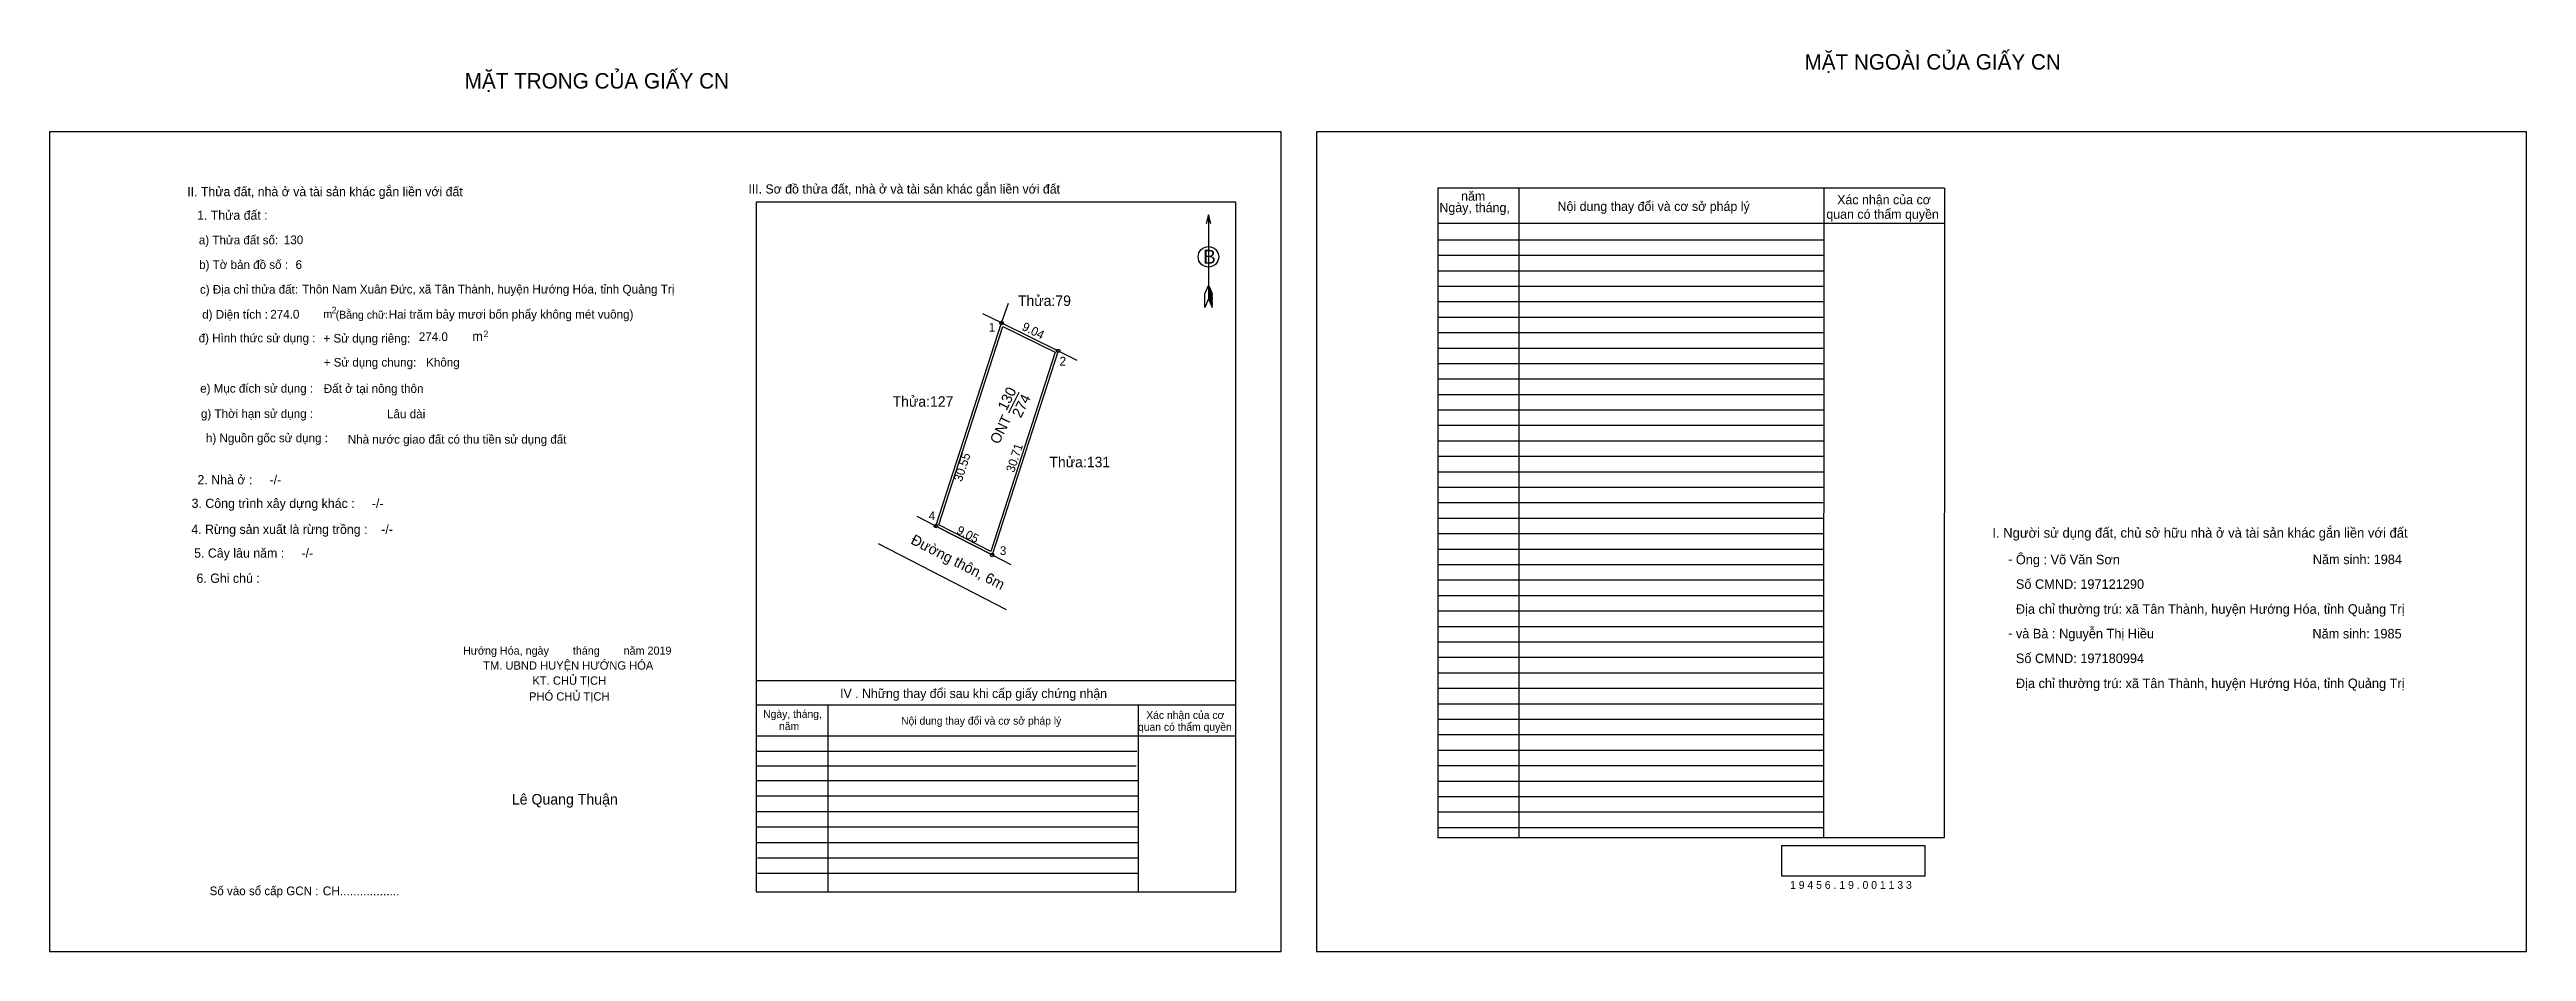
# Model space of a CAD drawing. Extents: x 539219 to 539573, y 1836905 to 1837034.
import ezdxf

# ---------------------------------------------------------------- set-up
doc = ezdxf.new("R2010")
doc.units = 0
for name, color, linetype in [('Default', 7, 'Continuous'), ('Level 1', 7, 'Continuous'), ('Level 10', 7, 'Continuous'), ('Level 11', 7, 'Continuous'), ('Level 13', 7, 'Continuous'), ('Level 27', 7, 'Continuous'), ('Level 35', 7, 'Continuous'), ('Level 36', 7, 'Continuous'), ('Level 40', 7, 'Continuous'), ('Level 49', 7, 'Continuous'), ('Level 5', 7, 'Continuous'), ('Level 52', 7, 'Continuous'), ('Level 55', 7, 'Continuous'), ('Level 6', 7, 'Continuous'), ('Level 7', 7, 'Continuous'), ('Level 8', 7, 'Continuous'), ('Level 9', 7, 'Continuous')]:
    doc.layers.add(name, color=color, linetype=linetype)

msp = doc.modelspace()

# ---------------------------------------------------------------- linework, layer by layer
at = {"layer": 'Level 1'}
for p, q in [((539218.68, 1837022.17), (539218.68, 1837022.17)), ((539400, 1837022.17), (539400, 1837022.17)), ((539384.55, 1837010.29), (539384.55, 1836998.24)), ((539384.02, 1836997.01), (539384.04, 1836999)), ((539384.55, 1837000.23), (539384.04, 1836999)), ((539384.55, 1837000.23), (539385.06, 1836999)), ((539384.55, 1837000.06), (539385.06, 1836998.82)), ((539384.55, 1836999.88), (539385.06, 1836998.65)), ((539384.55, 1836999.71), (539385.07, 1836998.47)), ((539384.55, 1836999.53), (539385.07, 1836998.29)), ((539384.55, 1836999.36), (539385.07, 1836998.11)), ((539384.55, 1836999.19), (539385.07, 1836997.93)), ((539384.55, 1836999.01), (539385.07, 1836997.75)), ((539384.55, 1836998.84), (539385.07, 1836997.57)), ((539385.08, 1836997.01), (539385.06, 1836999)), ((539384.55, 1836998.24), (539384.02, 1836997.01)), ((539384.55, 1836998.67), (539385.07, 1836997.39)), ((539384.55, 1836998.5), (539385.08, 1836997.22)), ((539384.55, 1836998.24), (539385.08, 1836997.01)), ((539394.95, 1836904.82), (539394.95, 1836904.82)), ((539573.19, 1836904.82), (539573.19, 1836904.82))]:
    msp.add_line(p, q, dxfattribs=at)
msp.add_lwpolyline([(539384.89, 1837009.01), (539384.55, 1837010.29), (539384.2, 1837009.01)], dxfattribs=at)
msp.add_circle((539384.55, 1837004.27), 1.47, dxfattribs=at)
at = {"layer": 'Level 10'}
msp.add_line((539345.55, 1836965.73), (539353.6, 1836961.59), dxfattribs=at)
for points in [[(539345.55, 1836965.73), (539354.93, 1836994.8), (539363.04, 1836990.81), (539353.6, 1836961.59)], [(539345.97, 1836965.91), (539355.14, 1836994.31), (539362.61, 1836990.63), (539353.39, 1836962.09)]]:
    msp.add_lwpolyline(points, close=True, dxfattribs=at)
at = {"layer": 'Level 11'}
for centre in [(539354.93, 1836994.8), (539363.04, 1836990.81), (539345.55, 1836965.73), (539345.55, 1836965.73), (539353.6, 1836961.59)]:
    msp.add_circle(centre, 0.25, dxfattribs=at)
at = {"layer": 'Level 27'}
for p, q in [((539354.93, 1836994.8), (539352.24, 1836996.13)), ((539354.93, 1836994.8), (539355.93, 1836997.63)), ((539363.04, 1836990.81), (539365.73, 1836989.49)), ((539345.55, 1836965.73), (539342.88, 1836967.1)), ((539353.6, 1836961.59), (539356.27, 1836960.22))]:
    msp.add_line(p, q, dxfattribs=at)
at = {"layer": 'Level 35'}
msp.add_line((539337.29, 1836963.23), (539355.62, 1836953.8), dxfattribs=at)
at = {"layer": 'Level 40'}
msp.add_lwpolyline([(539218.68, 1836904.82), (539394.95, 1836904.82), (539394.95, 1837022.17), (539218.68, 1837022.17)], close=True, dxfattribs=at)
at = {"layer": 'Level 52'}
for p, q in [((539489.89, 1837014.1), (539417.4, 1837014.1)), ((539417.4, 1837014.1), (539417.4, 1836921.08)), ((539428.96, 1837014.1), (539428.96, 1836921.08)), ((539472.61, 1837014.1), (539472.58, 1836921.08)), ((539489.89, 1837014.1), (539489.86, 1836921.08)), ((539489.89, 1837009.04), (539417.4, 1837009.04)), ((539472.61, 1837006.67), (539417.4, 1837006.67)), ((539472.61, 1837004.45), (539417.4, 1837004.45)), ((539472.61, 1837002.24), (539417.4, 1837002.24)), ((539472.61, 1837000.03), (539417.4, 1837000.03)), ((539472.6, 1836997.81), (539417.4, 1836997.81)), ((539472.6, 1836995.6), (539417.4, 1836995.6)), ((539472.6, 1836993.38), (539417.4, 1836993.38)), ((539472.6, 1836991.17), (539417.4, 1836991.17)), ((539472.6, 1836988.96), (539417.4, 1836988.96)), ((539472.6, 1836986.74), (539417.4, 1836986.74)), ((539472.6, 1836984.53), (539417.4, 1836984.53)), ((539472.6, 1836982.31), (539417.4, 1836982.31)), ((539472.6, 1836980.1), (539417.4, 1836980.1)), ((539472.6, 1836977.89), (539417.4, 1836977.89)), ((539472.6, 1836975.67), (539417.4, 1836975.67)), ((539472.6, 1836973.46), (539417.4, 1836973.46)), ((539472.6, 1836971.24), (539417.4, 1836971.24)), ((539472.59, 1836969.03), (539417.4, 1836969.03)), ((539472.59, 1836966.82), (539417.4, 1836966.82)), ((539472.59, 1836964.6), (539417.4, 1836964.6)), ((539472.59, 1836962.39), (539417.4, 1836962.39)), ((539472.59, 1836960.17), (539417.4, 1836960.17)), ((539472.59, 1836957.96), (539417.4, 1836957.96)), ((539472.59, 1836955.75), (539417.4, 1836955.75)), ((539472.59, 1836953.53), (539417.4, 1836953.53)), ((539472.59, 1836951.32), (539417.4, 1836951.32)), ((539472.59, 1836949.1), (539417.4, 1836949.1)), ((539472.59, 1836946.89), (539417.4, 1836946.89)), ((539472.59, 1836944.68), (539417.4, 1836944.68)), ((539472.58, 1836942.46), (539417.4, 1836942.46)), ((539472.58, 1836940.25), (539417.4, 1836940.25)), ((539472.58, 1836938.03), (539417.4, 1836938.03)), ((539472.58, 1836935.82), (539417.4, 1836935.82)), ((539472.58, 1836933.61), (539417.4, 1836933.61)), ((539472.58, 1836931.39), (539417.4, 1836931.39)), ((539472.58, 1836929.18), (539417.4, 1836929.18)), ((539472.58, 1836926.96), (539417.4, 1836926.96)), ((539472.58, 1836924.75), (539417.4, 1836924.75)), ((539472.58, 1836922.54), (539417.4, 1836922.54)), ((539489.86, 1836921.08), (539417.4, 1836921.08))]:
    msp.add_line(p, q, dxfattribs=at)
msp.add_lwpolyline([(539400, 1836904.82), (539573.19, 1836904.82), (539573.19, 1837022.17), (539400, 1837022.17)], close=True, dxfattribs=at)
at = {"layer": 'Level 6'}
msp.add_lwpolyline([(539466.63, 1836920.01), (539487.08, 1836920.01), (539487.08, 1836915.62), (539466.63, 1836915.62)], close=True, dxfattribs=at)
at = {"layer": 'Level 7'}
for p, q in [((539374.31, 1836933.45), (539319.82, 1836933.45)), ((539374.21, 1836931.36), (539319.82, 1836931.36)), ((539374.49, 1836929.26), (539319.82, 1836929.26)), ((539374.49, 1836927.04), (539319.82, 1836927.04)), ((539374.49, 1836924.83), (539319.82, 1836924.83)), ((539374.49, 1836922.61), (539319.82, 1836922.61)), ((539374.49, 1836920.4), (539319.82, 1836920.4)), ((539374.49, 1836918.19), (539319.99, 1836918.19)), ((539374.49, 1836915.97), (539319.99, 1836915.97))]:
    msp.add_line(p, q, dxfattribs=at)
at = {"layer": 'Level 8'}
for p, q in [((539388.45, 1837012.11), (539319.82, 1837012.11)), ((539319.82, 1837012.11), (539319.82, 1836913.37)), ((539388.45, 1836913.37), (539388.45, 1837012.11)), ((539388.45, 1836943.57), (539319.82, 1836943.57)), ((539388.45, 1836940.09), (539319.82, 1836940.09)), ((539330.06, 1836940.09), (539330.06, 1836913.37)), ((539374.49, 1836940.09), (539374.49, 1836913.37)), ((539388.45, 1836935.66), (539319.82, 1836935.66)), ((539319.82, 1836913.37), (539388.45, 1836913.37))]:
    msp.add_line(p, q, dxfattribs=at)
at = {"layer": 'Level 9'}
msp.add_line((539355.99, 1836981.96), (539357.44, 1836984.88), dxfattribs=at)

# ---------------------------------------------------------------- texts
at = {"layer": 'Default'}
for s, p in [('e) Mục đích sử dụng :', (539240.24, 1836984.82)), ('g) Thời hạn sử dụng :', (539240.35, 1836981.2)), ('h) Nguồn gốc sử dụng :', (539241.07, 1836977.72)), ('Nhà nước giao đất có thu tiền sử dụng đất', (539261.37, 1836977.53))]:
    msp.add_text(s, height=1.2421, dxfattribs=at).set_placement(p)
at = {"layer": 'Level 1'}
msp.add_text('B', height=1.99, dxfattribs=at).set_placement((539383.81, 1837003.29))
at = {"layer": 'Level 13'}
for s, p in [('130', (539355.64, 1836982.14)), ('ONT', (539354.54, 1836977.33)), ('274', (539357.7, 1836981.12))]:
    msp.add_text(s, height=1.5, rotation=63.7281, dxfattribs=at).set_placement(p)
at = {"layer": 'Level 36'}
for s, p in [('Thửa:79', (539357.28, 1836997.24)), ('Thửa:127', (539339.34, 1836982.81)), ('Thửa:131', (539361.78, 1836974.14))]:
    msp.add_text(s, height=1.5, dxfattribs=at).set_placement(p)
at = {"layer": 'Level 49'}
for s, rotation, p in [('9.04', 333.8035, (539357.74, 1836993.86)), ('30.55', 72.1167, (539349.24, 1836971.99)), ('30.71', 72.0961, (539356.73, 1836973.31)), ('9.05', 332.7839, (539348.38, 1836964.73))]:
    msp.add_text(s, height=1.25, rotation=rotation, dxfattribs=at).set_placement(p)
at = {"layer": 'Level 5'}
msp.add_text('Đường thôn, 6m', height=1.5, rotation=332.7917, dxfattribs=at).set_placement((539341.82, 1836963.27))
at = {"layer": 'Level 52'}
for s, height, p in [('năm', 1.328, (539420.71, 1837012.31)), ('Xác nhận của cơ', 1.3284, (539474.53, 1837011.79)), ('Ngày, tháng,', 1.3284, (539417.61, 1837010.66)), ('Nội dung thay đổi và cơ sở pháp lý', 1.3284, (539434.51, 1837010.84)), (' quan có thẩm quyền', 1.3284, (539472.49, 1837009.72))]:
    msp.add_text(s, height=height, dxfattribs=at).set_placement(p)
at = {"layer": 'Level 55'}
for s, height, p in [('127', 0.055, (539354.87, 1836994.75)), ('127', 0.055, (539354.87, 1836994.75)), ('1', 0.2, (539354.87, 1836994.8)), ('79', 0.055, (539354.89, 1836994.75)), ('2', 0.2, (539362.97, 1836990.81)), ('131', 0.055, (539362.98, 1836990.76)), ('79', 0.055, (539363, 1836990.76)), ('4', 0.2, (539345.48, 1836965.73)), ('127', 0.055, (539345.49, 1836965.68)), ('127', 0.055, (539345.49, 1836965.68)), ('0', 0.055, (539345.53, 1836965.68)), ('0', 0.055, (539345.53, 1836965.68)), ('3', 0.2, (539353.54, 1836961.59)), ('131', 0.055, (539353.54, 1836961.54)), ('0', 0.055, (539353.58, 1836961.54)), ('0', 0.055, (539353.58, 1836961.54))]:
    msp.add_text(s, height=height, dxfattribs=at).set_placement(p)
at = {"layer": 'Level 6'}
for s, height, p in [('130', 1.247, (539252.21, 1837006.08)), ('6', 1.25, (539253.89, 1837002.54)), ('Thôn Nam Xuân Đức, xã Tân Thành, huyện Hướng Hóa, tỉnh Quảng Trị', 1.2487, (539254.84, 1836999.02)), ('274.0', 1.247, (539250.27, 1836995.43)), ('Hai trăm bảy mươi bốn phẩy không mét vuông)', 1.2469, (539267.23, 1836995.42)), ('274.0', 1.247, (539271.53, 1836992.22)), ('Đất ở tại nông thôn', 1.2487, (539257.93, 1836984.79)), ('Lâu dài', 1.249, (539266.98, 1836981.16)), ('Ông : Võ Văn Sơn', 1.3638, (539500.11, 1836960.25)), ('Năm sinh: 1984', 1.3638, (539542.6, 1836960.28)), ('Số CMND: 197121290', 1.3638, (539500.11, 1836956.74)), ('Địa chỉ thường trú: xã Tân Thành, huyện Hướng Hóa, tỉnh Quảng Trị', 1.3638, (539500.11, 1836953.17)), ('và Bà : Nguyễn Thị Hiều', 1.3638, (539500.11, 1836949.65)), ('Năm sinh: 1985', 1.3638, (539542.55, 1836949.64)), ('Số CMND: 197180994', 1.3638, (539500.11, 1836946.11)), ('Địa chỉ thường trú: xã Tân Thành, huyện Hướng Hóa, tỉnh Quảng Trị', 1.3638, (539500.11, 1836942.53)), ('1 9 4 5 6 . 1 9 . 0 0 1 1 3 3', 1.1159, (539467.79, 1836913.79))]:
    msp.add_text(s, height=height, dxfattribs=at).set_placement(p)
at = {"layer": 'Level 7'}
for s, height, p in [('MẶT TRONG CỦA GIẤY CN', 2.2139, (539278.1, 1837028.36)), ('MẶT NGOÀI CỦA GIẤY CN', 2.2139, (539469.86, 1837031.07)), ('II. Thửa đất, nhà ở và tài sản khác gắn liền với đất', 1.3173, (539238.39, 1837012.95)), ('III. Sơ đồ thửa đất, nhà ở và tài sản khác gắn liền với đất', 1.3173, (539318.7, 1837013.33)), ('1. Thửa đất :', 1.3173, (539239.8, 1837009.58)), ('a) Thửa đất số:', 1.2421, (539240.05, 1837006.06)), ('b) Tờ bản đồ số :', 1.2421, (539240.09, 1837002.53)), ('c) Địa chỉ thửa đất:', 1.2421, (539240.21, 1836998.99)), ('d) Diện tích :', 1.2421, (539240.53, 1836995.41)), ('m', 1.13, (539257.88, 1836995.52)), ('2', 0.941, (539259.06, 1836996.18)), ('(Bằng chữ:', 1.129, (539259.63, 1836995.42)), ('đ) Hình thức sử dụng :', 1.2421, (539240.02, 1836992.03)), ('+ Sử dụng riêng:', 1.2421, (539257.89, 1836991.99)), ('m', 1.33, (539279.2, 1836992.24)), ('2', 0.941, (539280.79, 1836992.77)), ('+ Sử dụng chung:', 1.2421, (539257.91, 1836988.55)), ('Không', 1.242, (539272.58, 1836988.55)), ('2. Nhà ở :     -/-', 1.3248, (539239.85, 1836971.7)), ('3. Công trình xây dựng khác :     -/-', 1.3248, (539239.01, 1836968.32)), ('4. Rừng sản xuất là rừng trồng :    -/-', 1.3248, (539238.97, 1836964.6)), ('I. Người sử dụng đất, chủ sở hữu nhà ở và tài sản khác gắn liền với đất', 1.3947, (539496.74, 1836964.06)), ('5. Cây lâu năm :     -/-', 1.3248, (539239.37, 1836961.2)), ('-', 1.42, (539498.99, 1836960.29)), ('6. Ghi chú :', 1.3248, (539239.71, 1836957.6)), ('-', 1.42, (539499, 1836949.7)), ('Hướng Hóa, ngày        tháng        năm 2019', 1.1509, (539277.85, 1836947.32)), ('TM. UBND HUYỆN HƯỚNG HÓA', 1.1926, (539280.74, 1836945.17)), ('PHÓ CHỦ TỊCH', 1.1925, (539287.31, 1836940.74)), ('KT. CHỦ TỊCH', 1.1926, (539287.8, 1836943.01)), ('IV . Những thay đổi sau khi cấp giấy chứng nhận', 1.3173, (539331.83, 1836941.11)), ('Ngày, tháng,', 1.107, (539320.82, 1836938.27)), ('Nội dung thay đổi và cơ sở pháp lý', 1.107, (539340.56, 1836937.3)), ('Xác nhận của cơ', 1.107, (539375.65, 1836938.12)), ('năm', 1.107, (539323.09, 1836936.52)), (' quan có thẩm quyền', 1.107, (539374.06, 1836936.42)), ('Lê Quang Thuận', 1.5105, (539284.85, 1836925.86)), ('Số vào sổ cấp GCN :', 1.2398, (539241.59, 1836912.88)), ('CH..................', 1.2753, (539257.78, 1836912.86))]:
    msp.add_text(s, height=height, dxfattribs=at).set_placement(p)
at = {"layer": 'Level 9'}
for s, p in [('1', (539353.11, 1836993.55)), ('2', (539363.24, 1836988.71)), ('4', (539344.51, 1836966.58)), ('3', (539354.69, 1836961.58))]:
    msp.add_text(s, height=1.25, dxfattribs=at).set_placement(p)

doc.saveas('drawing.dxf')
